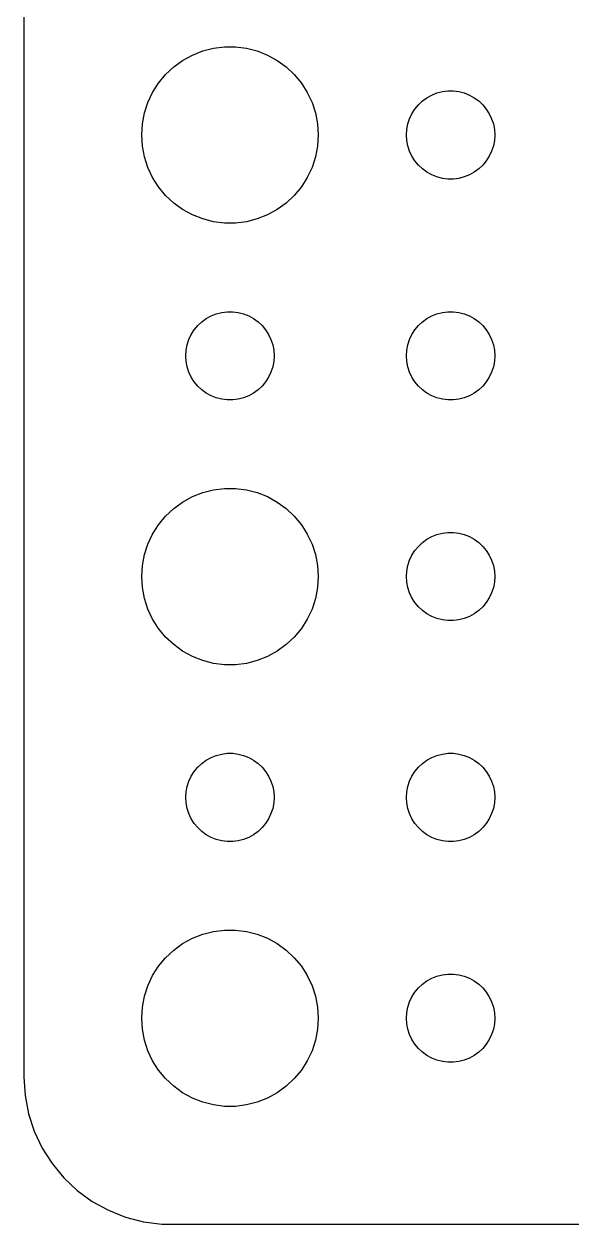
# Model space of a CAD drawing. Header units: metres. Extents: x -82 to 82, y -82 to 82.
# Drawn here: x -82 to -63.41, y -81.99 to -41.23 of the extents above; entities that cross this region are included whole.
import ezdxf

# ---------------------------------------------------------------- set-up
doc = ezdxf.new("R2010")
doc.units = ezdxf.units.M

msp = doc.modelspace()

# ---------------------------------------------------------------- linework, layer by layer
for p, q in [((-82, 77), (-82, -77)), ((-76.6075, -42.467), (-76.2773, -42.2855)), ((-76.2773, -42.2855), (-75.927, -42.1468)), ((-75.927, -42.1468), (-75.5621, -42.0531)), ((-75.5621, -42.0531), (-75.1884, -42.0059)), ((-75.1884, -42.0059), (-74.8116, -42.0059)), ((-74.8116, -42.0059), (-74.4379, -42.0531)), ((-74.4379, -42.0531), (-74.073, -42.1468)), ((-74.073, -42.1468), (-73.7227, -42.2855)), ((-73.7227, -42.2855), (-73.3925, -42.467)), ((-77.1869, -42.9464), (-76.9123, -42.6885)), ((-76.9123, -42.6885), (-76.6075, -42.467)), ((-73.3925, -42.467), (-73.0877, -42.6885)), ((-73.0877, -42.6885), (-72.8131, -42.9464)), ((-77.427, -43.2366), (-77.1869, -42.9464)), ((-72.8131, -42.9464), (-72.573, -43.2366)), ((-77.7893, -43.8956), (-77.6289, -43.5547)), ((-77.6289, -43.5547), (-77.427, -43.2366)), ((-72.573, -43.2366), (-72.3711, -43.5547)), ((-72.3711, -43.5547), (-72.2107, -43.8956)), ((-68.1387, -43.6428), (-67.9635, -43.5734)), ((-67.9635, -43.5734), (-67.7811, -43.5266)), ((-67.7811, -43.5266), (-67.5942, -43.503)), ((-67.5942, -43.503), (-67.4058, -43.503)), ((-67.4058, -43.503), (-67.2189, -43.5266)), ((-67.2189, -43.5266), (-67.0365, -43.5734)), ((-67.0365, -43.5734), (-66.8613, -43.6428)), ((-77.9057, -44.2539), (-77.7893, -43.8956)), ((-72.2107, -43.8956), (-72.0943, -44.2539)), ((-68.7135, -44.1183), (-68.5934, -43.9732)), ((-68.5934, -43.9732), (-68.4561, -43.8442)), ((-68.4561, -43.8442), (-68.3037, -43.7335)), ((-68.3037, -43.7335), (-68.1387, -43.6428)), ((-66.8613, -43.6428), (-66.6963, -43.7335)), ((-66.6963, -43.7335), (-66.5439, -43.8442)), ((-66.5439, -43.8442), (-66.4065, -43.9732)), ((-66.4065, -43.9732), (-66.2865, -44.1183)), ((-77.9763, -44.624), (-77.9057, -44.2539)), ((-72.0943, -44.2539), (-72.0237, -44.624)), ((-68.8947, -44.4478), (-68.8145, -44.2774)), ((-68.8145, -44.2774), (-68.7135, -44.1183)), ((-66.2865, -44.1183), (-66.1855, -44.2774)), ((-66.1855, -44.2774), (-66.1053, -44.4478)), ((-78, -45), (-77.9763, -44.624)), ((-72.0237, -44.624), (-72, -45)), ((-69, -45), (-68.9882, -44.812)), ((-68.9882, -44.812), (-68.9529, -44.627)), ((-68.9529, -44.627), (-68.8947, -44.4478)), ((-66.1053, -44.4478), (-66.0471, -44.627)), ((-66.0471, -44.627), (-66.0118, -44.812)), ((-66.0118, -44.812), (-66, -45)), ((-77.9763, -45.376), (-78, -45)), ((-72, -45), (-72.0237, -45.376)), ((-68.9882, -45.188), (-69, -45)), ((-68.9529, -45.373), (-68.9882, -45.188)), ((-66.0118, -45.188), (-66.0471, -45.373)), ((-66, -45), (-66.0118, -45.188)), ((-77.9057, -45.7461), (-77.9763, -45.376)), ((-72.0237, -45.376), (-72.0943, -45.7461)), ((-68.8947, -45.5522), (-68.9529, -45.373)), ((-68.8145, -45.7226), (-68.8947, -45.5522)), ((-66.1053, -45.5522), (-66.1855, -45.7226)), ((-66.0471, -45.373), (-66.1053, -45.5522)), ((-77.7893, -46.1044), (-77.9057, -45.7461)), ((-72.0943, -45.7461), (-72.2107, -46.1044)), ((-68.7135, -45.8817), (-68.8145, -45.7226)), ((-68.5934, -46.0268), (-68.7135, -45.8817)), ((-68.4561, -46.1558), (-68.5934, -46.0268)), ((-66.4065, -46.0268), (-66.5439, -46.1558)), ((-66.2865, -45.8817), (-66.4065, -46.0268)), ((-66.1855, -45.7226), (-66.2865, -45.8817)), ((-77.6289, -46.4453), (-77.7893, -46.1044)), ((-77.427, -46.7634), (-77.6289, -46.4453)), ((-72.3711, -46.4453), (-72.573, -46.7634)), ((-72.2107, -46.1044), (-72.3711, -46.4453)), ((-68.3037, -46.2665), (-68.4561, -46.1558)), ((-68.1387, -46.3572), (-68.3037, -46.2665)), ((-67.9635, -46.4266), (-68.1387, -46.3572)), ((-67.7811, -46.4734), (-67.9635, -46.4266)), ((-67.0365, -46.4266), (-67.2189, -46.4734)), ((-66.8613, -46.3572), (-67.0365, -46.4266)), ((-66.6963, -46.2665), (-66.8613, -46.3572)), ((-66.5439, -46.1558), (-66.6963, -46.2665)), ((-77.1869, -47.0536), (-77.427, -46.7634)), ((-72.573, -46.7634), (-72.8131, -47.0536)), ((-67.5942, -46.497), (-67.7811, -46.4734)), ((-67.4058, -46.497), (-67.5942, -46.497)), ((-67.2189, -46.4734), (-67.4058, -46.497)), ((-76.9123, -47.3115), (-77.1869, -47.0536)), ((-72.8131, -47.0536), (-73.0877, -47.3115)), ((-76.6075, -47.533), (-76.9123, -47.3115)), ((-76.2773, -47.7145), (-76.6075, -47.533)), ((-73.3925, -47.533), (-73.7227, -47.7145)), ((-73.0877, -47.3115), (-73.3925, -47.533)), ((-75.927, -47.8532), (-76.2773, -47.7145)), ((-75.5621, -47.9469), (-75.927, -47.8532)), ((-75.1884, -47.9941), (-75.5621, -47.9469)), ((-74.8116, -47.9941), (-75.1884, -47.9941)), ((-74.4379, -47.9469), (-74.8116, -47.9941)), ((-74.073, -47.8532), (-74.4379, -47.9469)), ((-73.7227, -47.7145), (-74.073, -47.8532)), ((-76.0934, -51.4732), (-75.9561, -51.3442)), ((-75.9561, -51.3442), (-75.8037, -51.2335)), ((-75.8037, -51.2335), (-75.6387, -51.1428)), ((-75.6387, -51.1428), (-75.4635, -51.0734)), ((-75.4635, -51.0734), (-75.2811, -51.0266)), ((-75.2811, -51.0266), (-75.0942, -51.003)), ((-75.0942, -51.003), (-74.9058, -51.003)), ((-74.9058, -51.003), (-74.7189, -51.0266)), ((-74.7189, -51.0266), (-74.5365, -51.0734)), ((-74.5365, -51.0734), (-74.3613, -51.1428)), ((-74.3613, -51.1428), (-74.1963, -51.2335)), ((-74.1963, -51.2335), (-74.0439, -51.3442)), ((-74.0439, -51.3442), (-73.9065, -51.4732)), ((-68.5934, -51.4732), (-68.4561, -51.3442)), ((-68.4561, -51.3442), (-68.3037, -51.2335)), ((-68.3037, -51.2335), (-68.1387, -51.1428)), ((-68.1387, -51.1428), (-67.9635, -51.0734)), ((-67.9635, -51.0734), (-67.7811, -51.0266)), ((-67.7811, -51.0266), (-67.5942, -51.003)), ((-67.5942, -51.003), (-67.4058, -51.003)), ((-67.4058, -51.003), (-67.2189, -51.0266)), ((-67.2189, -51.0266), (-67.0365, -51.0734)), ((-67.0365, -51.0734), (-66.8613, -51.1428)), ((-66.8613, -51.1428), (-66.6963, -51.2335)), ((-66.6963, -51.2335), (-66.5439, -51.3442)), ((-66.5439, -51.3442), (-66.4065, -51.4732)), ((-76.3145, -51.7774), (-76.2135, -51.6183)), ((-76.2135, -51.6183), (-76.0934, -51.4732)), ((-73.9065, -51.4732), (-73.7865, -51.6183)), ((-73.7865, -51.6183), (-73.6855, -51.7774)), ((-68.8145, -51.7774), (-68.7135, -51.6183)), ((-68.7135, -51.6183), (-68.5934, -51.4732)), ((-66.4065, -51.4732), (-66.2865, -51.6183)), ((-66.2865, -51.6183), (-66.1855, -51.7774)), ((-76.4882, -52.312), (-76.4529, -52.127)), ((-76.4529, -52.127), (-76.3947, -51.9478)), ((-76.3947, -51.9478), (-76.3145, -51.7774)), ((-73.6855, -51.7774), (-73.6053, -51.9478)), ((-73.6053, -51.9478), (-73.5471, -52.127)), ((-73.5471, -52.127), (-73.5118, -52.312)), ((-68.9882, -52.312), (-68.9529, -52.127)), ((-68.9529, -52.127), (-68.8947, -51.9478)), ((-68.8947, -51.9478), (-68.8145, -51.7774)), ((-66.1855, -51.7774), (-66.1053, -51.9478)), ((-66.1053, -51.9478), (-66.0471, -52.127)), ((-66.0471, -52.127), (-66.0118, -52.312)), ((-76.5, -52.5), (-76.4882, -52.312)), ((-76.4882, -52.688), (-76.5, -52.5)), ((-73.5118, -52.312), (-73.5, -52.5)), ((-73.5, -52.5), (-73.5118, -52.688)), ((-69, -52.5), (-68.9882, -52.312)), ((-68.9882, -52.688), (-69, -52.5)), ((-66.0118, -52.312), (-66, -52.5)), ((-66, -52.5), (-66.0118, -52.688)), ((-76.4529, -52.873), (-76.4882, -52.688)), ((-76.3947, -53.0522), (-76.4529, -52.873)), ((-73.5471, -52.873), (-73.6053, -53.0522)), ((-73.5118, -52.688), (-73.5471, -52.873)), ((-68.9529, -52.873), (-68.9882, -52.688)), ((-68.8947, -53.0522), (-68.9529, -52.873)), ((-66.0471, -52.873), (-66.1053, -53.0522)), ((-66.0118, -52.688), (-66.0471, -52.873)), ((-76.3145, -53.2226), (-76.3947, -53.0522)), ((-76.2135, -53.3817), (-76.3145, -53.2226)), ((-76.0934, -53.5268), (-76.2135, -53.3817)), ((-73.7865, -53.3817), (-73.9065, -53.5268)), ((-73.6855, -53.2226), (-73.7865, -53.3817)), ((-73.6053, -53.0522), (-73.6855, -53.2226)), ((-68.8145, -53.2226), (-68.8947, -53.0522)), ((-68.7135, -53.3817), (-68.8145, -53.2226)), ((-68.5934, -53.5268), (-68.7135, -53.3817)), ((-66.2865, -53.3817), (-66.4065, -53.5268)), ((-66.1855, -53.2226), (-66.2865, -53.3817)), ((-66.1053, -53.0522), (-66.1855, -53.2226)), ((-75.9561, -53.6558), (-76.0934, -53.5268)), ((-75.8037, -53.7665), (-75.9561, -53.6558)), ((-75.6387, -53.8572), (-75.8037, -53.7665)), ((-74.1963, -53.7665), (-74.3613, -53.8572)), ((-74.0439, -53.6558), (-74.1963, -53.7665)), ((-73.9065, -53.5268), (-74.0439, -53.6558)), ((-68.4561, -53.6558), (-68.5934, -53.5268)), ((-68.3037, -53.7665), (-68.4561, -53.6558)), ((-68.1387, -53.8572), (-68.3037, -53.7665)), ((-66.6963, -53.7665), (-66.8613, -53.8572)), ((-66.5439, -53.6558), (-66.6963, -53.7665)), ((-66.4065, -53.5268), (-66.5439, -53.6558)), ((-75.4635, -53.9266), (-75.6387, -53.8572)), ((-75.2811, -53.9734), (-75.4635, -53.9266)), ((-75.0942, -53.997), (-75.2811, -53.9734)), ((-74.9058, -53.997), (-75.0942, -53.997)), ((-74.7189, -53.9734), (-74.9058, -53.997)), ((-74.5365, -53.9266), (-74.7189, -53.9734)), ((-74.3613, -53.8572), (-74.5365, -53.9266)), ((-67.9635, -53.9266), (-68.1387, -53.8572)), ((-67.7811, -53.9734), (-67.9635, -53.9266)), ((-67.5942, -53.997), (-67.7811, -53.9734)), ((-67.4058, -53.997), (-67.5942, -53.997)), ((-67.2189, -53.9734), (-67.4058, -53.997)), ((-67.0365, -53.9266), (-67.2189, -53.9734)), ((-66.8613, -53.8572), (-67.0365, -53.9266)), ((-75.927, -57.1468), (-75.5621, -57.0531)), ((-75.5621, -57.0531), (-75.1884, -57.0059)), ((-75.1884, -57.0059), (-74.8116, -57.0059)), ((-74.8116, -57.0059), (-74.4379, -57.0531)), ((-74.4379, -57.0531), (-74.073, -57.1468)), ((-76.9123, -57.6885), (-76.6075, -57.467)), ((-76.6075, -57.467), (-76.2773, -57.2855)), ((-76.2773, -57.2855), (-75.927, -57.1468)), ((-74.073, -57.1468), (-73.7227, -57.2855)), ((-73.7227, -57.2855), (-73.3925, -57.467)), ((-73.3925, -57.467), (-73.0877, -57.6885)), ((-77.1869, -57.9464), (-76.9123, -57.6885)), ((-73.0877, -57.6885), (-72.8131, -57.9464)), ((-77.6289, -58.5547), (-77.427, -58.2366)), ((-77.427, -58.2366), (-77.1869, -57.9464)), ((-72.8131, -57.9464), (-72.573, -58.2366)), ((-72.573, -58.2366), (-72.3711, -58.5547)), ((-77.7893, -58.8956), (-77.6289, -58.5547)), ((-72.3711, -58.5547), (-72.2107, -58.8956)), ((-68.3037, -58.7335), (-68.1387, -58.6428)), ((-68.1387, -58.6428), (-67.9635, -58.5734)), ((-67.9635, -58.5734), (-67.7811, -58.5266)), ((-67.7811, -58.5266), (-67.5942, -58.503)), ((-67.5942, -58.503), (-67.4058, -58.503)), ((-67.4058, -58.503), (-67.2189, -58.5266)), ((-67.2189, -58.5266), (-67.0365, -58.5734)), ((-67.0365, -58.5734), (-66.8613, -58.6428)), ((-66.8613, -58.6428), (-66.6963, -58.7335)), ((-77.9057, -59.2539), (-77.7893, -58.8956)), ((-72.2107, -58.8956), (-72.0943, -59.2539)), ((-68.7135, -59.1183), (-68.5934, -58.9732)), ((-68.5934, -58.9732), (-68.4561, -58.8442)), ((-68.4561, -58.8442), (-68.3037, -58.7335)), ((-66.6963, -58.7335), (-66.5439, -58.8442)), ((-66.5439, -58.8442), (-66.4065, -58.9732)), ((-66.4065, -58.9732), (-66.2865, -59.1183)), ((-77.9763, -59.624), (-77.9057, -59.2539)), ((-72.0943, -59.2539), (-72.0237, -59.624)), ((-68.9529, -59.627), (-68.8947, -59.4478)), ((-68.8947, -59.4478), (-68.8145, -59.2774)), ((-68.8145, -59.2774), (-68.7135, -59.1183)), ((-66.2865, -59.1183), (-66.1855, -59.2774)), ((-66.1855, -59.2774), (-66.1053, -59.4478)), ((-66.1053, -59.4478), (-66.0471, -59.627)), ((-78, -60), (-77.9763, -59.624)), ((-72.0237, -59.624), (-72, -60)), ((-69, -60), (-68.9882, -59.812)), ((-68.9882, -59.812), (-68.9529, -59.627)), ((-66.0471, -59.627), (-66.0118, -59.812)), ((-66.0118, -59.812), (-66, -60)), ((-77.9763, -60.376), (-78, -60)), ((-72, -60), (-72.0237, -60.376)), ((-68.9882, -60.188), (-69, -60)), ((-68.9529, -60.373), (-68.9882, -60.188)), ((-66.0118, -60.188), (-66.0471, -60.373)), ((-66, -60), (-66.0118, -60.188)), ((-77.9057, -60.7461), (-77.9763, -60.376)), ((-72.0237, -60.376), (-72.0943, -60.7461)), ((-68.8947, -60.5522), (-68.9529, -60.373)), ((-68.8145, -60.7226), (-68.8947, -60.5522)), ((-68.7135, -60.8817), (-68.8145, -60.7226)), ((-66.1855, -60.7226), (-66.2865, -60.8817)), ((-66.1053, -60.5522), (-66.1855, -60.7226)), ((-66.0471, -60.373), (-66.1053, -60.5522)), ((-77.7893, -61.1044), (-77.9057, -60.7461)), ((-77.6289, -61.4453), (-77.7893, -61.1044)), ((-72.2107, -61.1044), (-72.3711, -61.4453)), ((-72.0943, -60.7461), (-72.2107, -61.1044)), ((-68.5934, -61.0268), (-68.7135, -60.8817)), ((-68.4561, -61.1558), (-68.5934, -61.0268)), ((-66.4065, -61.0268), (-66.5439, -61.1558)), ((-66.2865, -60.8817), (-66.4065, -61.0268)), ((-77.427, -61.7634), (-77.6289, -61.4453)), ((-72.3711, -61.4453), (-72.573, -61.7634)), ((-68.3037, -61.2665), (-68.4561, -61.1558)), ((-68.1387, -61.3572), (-68.3037, -61.2665)), ((-67.9635, -61.4266), (-68.1387, -61.3572)), ((-67.7811, -61.4734), (-67.9635, -61.4266)), ((-67.5942, -61.497), (-67.7811, -61.4734)), ((-67.4058, -61.497), (-67.5942, -61.497)), ((-67.2189, -61.4734), (-67.4058, -61.497)), ((-67.0365, -61.4266), (-67.2189, -61.4734)), ((-66.8613, -61.3572), (-67.0365, -61.4266)), ((-66.6963, -61.2665), (-66.8613, -61.3572)), ((-66.5439, -61.1558), (-66.6963, -61.2665)), ((-77.1869, -62.0536), (-77.427, -61.7634)), ((-72.573, -61.7634), (-72.8131, -62.0536)), ((-76.9123, -62.3115), (-77.1869, -62.0536)), ((-76.6075, -62.533), (-76.9123, -62.3115)), ((-73.0877, -62.3115), (-73.3925, -62.533)), ((-72.8131, -62.0536), (-73.0877, -62.3115)), ((-76.2773, -62.7145), (-76.6075, -62.533)), ((-75.927, -62.8532), (-76.2773, -62.7145)), ((-73.7227, -62.7145), (-74.073, -62.8532)), ((-73.3925, -62.533), (-73.7227, -62.7145)), ((-75.5621, -62.9469), (-75.927, -62.8532)), ((-75.1884, -62.9941), (-75.5621, -62.9469)), ((-74.8116, -62.9941), (-75.1884, -62.9941)), ((-74.4379, -62.9469), (-74.8116, -62.9941)), ((-74.073, -62.8532), (-74.4379, -62.9469)), ((-75.4635, -66.0734), (-75.2811, -66.0266)), ((-75.2811, -66.0266), (-75.0942, -66.003)), ((-75.0942, -66.003), (-74.9058, -66.003)), ((-74.9058, -66.003), (-74.7189, -66.0266)), ((-74.7189, -66.0266), (-74.5365, -66.0734)), ((-67.9635, -66.0734), (-67.7811, -66.0266)), ((-67.7811, -66.0266), (-67.5942, -66.003)), ((-67.5942, -66.003), (-67.4058, -66.003)), ((-67.4058, -66.003), (-67.2189, -66.0266)), ((-67.2189, -66.0266), (-67.0365, -66.0734)), ((-76.0934, -66.4732), (-75.9561, -66.3442)), ((-75.9561, -66.3442), (-75.8037, -66.2335)), ((-75.8037, -66.2335), (-75.6387, -66.1428)), ((-75.6387, -66.1428), (-75.4635, -66.0734)), ((-74.5365, -66.0734), (-74.3613, -66.1428)), ((-74.3613, -66.1428), (-74.1963, -66.2335)), ((-74.1963, -66.2335), (-74.0439, -66.3442)), ((-74.0439, -66.3442), (-73.9065, -66.4732)), ((-68.5934, -66.4732), (-68.4561, -66.3442)), ((-68.4561, -66.3442), (-68.3037, -66.2335)), ((-68.3037, -66.2335), (-68.1387, -66.1428)), ((-68.1387, -66.1428), (-67.9635, -66.0734)), ((-67.0365, -66.0734), (-66.8613, -66.1428)), ((-66.8613, -66.1428), (-66.6963, -66.2335)), ((-66.6963, -66.2335), (-66.5439, -66.3442)), ((-66.5439, -66.3442), (-66.4065, -66.4732)), ((-76.3947, -66.9478), (-76.3145, -66.7774)), ((-76.3145, -66.7774), (-76.2135, -66.6183)), ((-76.2135, -66.6183), (-76.0934, -66.4732)), ((-73.9065, -66.4732), (-73.7865, -66.6183)), ((-73.7865, -66.6183), (-73.6855, -66.7774)), ((-73.6855, -66.7774), (-73.6053, -66.9478)), ((-68.8947, -66.9478), (-68.8145, -66.7774)), ((-68.8145, -66.7774), (-68.7135, -66.6183)), ((-68.7135, -66.6183), (-68.5934, -66.4732)), ((-66.4065, -66.4732), (-66.2865, -66.6183)), ((-66.2865, -66.6183), (-66.1855, -66.7774)), ((-66.1855, -66.7774), (-66.1053, -66.9478)), ((-76.4882, -67.312), (-76.4529, -67.127)), ((-76.4529, -67.127), (-76.3947, -66.9478)), ((-73.6053, -66.9478), (-73.5471, -67.127)), ((-73.5471, -67.127), (-73.5118, -67.312)), ((-68.9882, -67.312), (-68.9529, -67.127)), ((-68.9529, -67.127), (-68.8947, -66.9478)), ((-66.1053, -66.9478), (-66.0471, -67.127)), ((-66.0471, -67.127), (-66.0118, -67.312)), ((-76.5, -67.5), (-76.4882, -67.312)), ((-76.4882, -67.688), (-76.5, -67.5)), ((-73.5118, -67.312), (-73.5, -67.5)), ((-73.5, -67.5), (-73.5118, -67.688)), ((-69, -67.5), (-68.9882, -67.312)), ((-68.9882, -67.688), (-69, -67.5)), ((-66.0118, -67.312), (-66, -67.5)), ((-66, -67.5), (-66.0118, -67.688)), ((-76.4529, -67.873), (-76.4882, -67.688)), ((-76.3947, -68.0522), (-76.4529, -67.873)), ((-76.3145, -68.2226), (-76.3947, -68.0522)), ((-73.6053, -68.0522), (-73.6855, -68.2226)), ((-73.5471, -67.873), (-73.6053, -68.0522)), ((-73.5118, -67.688), (-73.5471, -67.873)), ((-68.9529, -67.873), (-68.9882, -67.688)), ((-68.8947, -68.0522), (-68.9529, -67.873)), ((-68.8145, -68.2226), (-68.8947, -68.0522)), ((-66.1053, -68.0522), (-66.1855, -68.2226)), ((-66.0471, -67.873), (-66.1053, -68.0522)), ((-66.0118, -67.688), (-66.0471, -67.873)), ((-76.2135, -68.3817), (-76.3145, -68.2226)), ((-76.0934, -68.5268), (-76.2135, -68.3817)), ((-73.7865, -68.3817), (-73.9065, -68.5268)), ((-73.6855, -68.2226), (-73.7865, -68.3817)), ((-68.7135, -68.3817), (-68.8145, -68.2226)), ((-68.5934, -68.5268), (-68.7135, -68.3817)), ((-66.2865, -68.3817), (-66.4065, -68.5268)), ((-66.1855, -68.2226), (-66.2865, -68.3817)), ((-75.9561, -68.6558), (-76.0934, -68.5268)), ((-75.8037, -68.7665), (-75.9561, -68.6558)), ((-75.6387, -68.8572), (-75.8037, -68.7665)), ((-75.4635, -68.9266), (-75.6387, -68.8572)), ((-74.3613, -68.8572), (-74.5365, -68.9266)), ((-74.1963, -68.7665), (-74.3613, -68.8572)), ((-74.0439, -68.6558), (-74.1963, -68.7665)), ((-73.9065, -68.5268), (-74.0439, -68.6558)), ((-68.4561, -68.6558), (-68.5934, -68.5268)), ((-68.3037, -68.7665), (-68.4561, -68.6558)), ((-68.1387, -68.8572), (-68.3037, -68.7665)), ((-67.9635, -68.9266), (-68.1387, -68.8572)), ((-66.8613, -68.8572), (-67.0365, -68.9266)), ((-66.6963, -68.7665), (-66.8613, -68.8572)), ((-66.5439, -68.6558), (-66.6963, -68.7665)), ((-66.4065, -68.5268), (-66.5439, -68.6558)), ((-75.2811, -68.9734), (-75.4635, -68.9266)), ((-75.0942, -68.997), (-75.2811, -68.9734)), ((-74.9058, -68.997), (-75.0942, -68.997)), ((-74.7189, -68.9734), (-74.9058, -68.997)), ((-74.5365, -68.9266), (-74.7189, -68.9734)), ((-67.7811, -68.9734), (-67.9635, -68.9266)), ((-67.5942, -68.997), (-67.7811, -68.9734)), ((-67.4058, -68.997), (-67.5942, -68.997)), ((-67.2189, -68.9734), (-67.4058, -68.997)), ((-67.0365, -68.9266), (-67.2189, -68.9734)), ((-75.927, -72.1468), (-75.5621, -72.0531)), ((-75.5621, -72.0531), (-75.1884, -72.0059)), ((-75.1884, -72.0059), (-74.8116, -72.0059)), ((-74.8116, -72.0059), (-74.4379, -72.0531)), ((-74.4379, -72.0531), (-74.073, -72.1468)), ((-76.9123, -72.6885), (-76.6075, -72.467)), ((-76.6075, -72.467), (-76.2773, -72.2855)), ((-76.2773, -72.2855), (-75.927, -72.1468)), ((-74.073, -72.1468), (-73.7227, -72.2855)), ((-73.7227, -72.2855), (-73.3925, -72.467)), ((-73.3925, -72.467), (-73.0877, -72.6885)), ((-77.427, -73.2366), (-77.1869, -72.9464)), ((-77.1869, -72.9464), (-76.9123, -72.6885)), ((-73.0877, -72.6885), (-72.8131, -72.9464)), ((-72.8131, -72.9464), (-72.573, -73.2366)), ((-77.6289, -73.5547), (-77.427, -73.2366)), ((-72.573, -73.2366), (-72.3711, -73.5547)), ((-77.7893, -73.8956), (-77.6289, -73.5547)), ((-72.3711, -73.5547), (-72.2107, -73.8956)), ((-68.4561, -73.8442), (-68.3037, -73.7335)), ((-68.3037, -73.7335), (-68.1387, -73.6428)), ((-68.1387, -73.6428), (-67.9635, -73.5734)), ((-67.9635, -73.5734), (-67.7811, -73.5266)), ((-67.7811, -73.5266), (-67.5942, -73.503)), ((-67.5942, -73.503), (-67.4058, -73.503)), ((-67.4058, -73.503), (-67.2189, -73.5266)), ((-67.2189, -73.5266), (-67.0365, -73.5734)), ((-67.0365, -73.5734), (-66.8613, -73.6428)), ((-66.8613, -73.6428), (-66.6963, -73.7335)), ((-66.6963, -73.7335), (-66.5439, -73.8442)), ((-77.9057, -74.2539), (-77.7893, -73.8956)), ((-72.2107, -73.8956), (-72.0943, -74.2539)), ((-68.8145, -74.2774), (-68.7135, -74.1183)), ((-68.7135, -74.1183), (-68.5934, -73.9732)), ((-68.5934, -73.9732), (-68.4561, -73.8442)), ((-66.5439, -73.8442), (-66.4065, -73.9732)), ((-66.4065, -73.9732), (-66.2865, -74.1183)), ((-66.2865, -74.1183), (-66.1855, -74.2774)), ((-77.9763, -74.624), (-77.9057, -74.2539)), ((-72.0943, -74.2539), (-72.0237, -74.624)), ((-68.9529, -74.627), (-68.8947, -74.4478)), ((-68.8947, -74.4478), (-68.8145, -74.2774)), ((-66.1855, -74.2774), (-66.1053, -74.4478)), ((-66.1053, -74.4478), (-66.0471, -74.627)), ((-78, -75), (-77.9763, -74.624)), ((-72.0237, -74.624), (-72, -75)), ((-69, -75), (-68.9882, -74.812)), ((-68.9882, -74.812), (-68.9529, -74.627)), ((-66.0471, -74.627), (-66.0118, -74.812)), ((-66.0118, -74.812), (-66, -75)), ((-77.9763, -75.376), (-78, -75)), ((-77.9057, -75.7461), (-77.9763, -75.376)), ((-72.0237, -75.376), (-72.0943, -75.7461)), ((-72, -75), (-72.0237, -75.376)), ((-68.9882, -75.188), (-69, -75)), ((-68.9529, -75.373), (-68.9882, -75.188)), ((-68.8947, -75.5522), (-68.9529, -75.373)), ((-66.0471, -75.373), (-66.1053, -75.5522)), ((-66.0118, -75.188), (-66.0471, -75.373)), ((-66, -75), (-66.0118, -75.188)), ((-77.7893, -76.1044), (-77.9057, -75.7461)), ((-72.0943, -75.7461), (-72.2107, -76.1044)), ((-68.8145, -75.7226), (-68.8947, -75.5522)), ((-68.7135, -75.8817), (-68.8145, -75.7226)), ((-66.1855, -75.7226), (-66.2865, -75.8817)), ((-66.1053, -75.5522), (-66.1855, -75.7226)), ((-77.6289, -76.4453), (-77.7893, -76.1044)), ((-72.2107, -76.1044), (-72.3711, -76.4453)), ((-68.5934, -76.0268), (-68.7135, -75.8817)), ((-68.4561, -76.1558), (-68.5934, -76.0268)), ((-68.3037, -76.2665), (-68.4561, -76.1558)), ((-66.5439, -76.1558), (-66.6963, -76.2665)), ((-66.4065, -76.0268), (-66.5439, -76.1558)), ((-66.2865, -75.8817), (-66.4065, -76.0268)), ((-77.427, -76.7634), (-77.6289, -76.4453)), ((-72.3711, -76.4453), (-72.573, -76.7634)), ((-68.1387, -76.3572), (-68.3037, -76.2665)), ((-67.9635, -76.4266), (-68.1387, -76.3572)), ((-67.7811, -76.4734), (-67.9635, -76.4266)), ((-67.5942, -76.497), (-67.7811, -76.4734)), ((-67.4058, -76.497), (-67.5942, -76.497)), ((-67.2189, -76.4734), (-67.4058, -76.497)), ((-67.0365, -76.4266), (-67.2189, -76.4734)), ((-66.8613, -76.3572), (-67.0365, -76.4266)), ((-66.6963, -76.2665), (-66.8613, -76.3572)), ((-82, -77), (-81.9606, -77.6267)), ((-77.1869, -77.0536), (-77.427, -76.7634)), ((-72.573, -76.7634), (-72.8131, -77.0536)), ((-76.9123, -77.3115), (-77.1869, -77.0536)), ((-76.6075, -77.533), (-76.9123, -77.3115)), ((-73.0877, -77.3115), (-73.3925, -77.533)), ((-72.8131, -77.0536), (-73.0877, -77.3115)), ((-81.9606, -77.6267), (-81.8429, -78.2434)), ((-76.2773, -77.7145), (-76.6075, -77.533)), ((-75.927, -77.8532), (-76.2773, -77.7145)), ((-73.7227, -77.7145), (-74.073, -77.8532)), ((-73.3925, -77.533), (-73.7227, -77.7145)), ((-81.8429, -78.2434), (-81.6489, -78.8406)), ((-75.5621, -77.9469), (-75.927, -77.8532)), ((-75.1884, -77.9941), (-75.5621, -77.9469)), ((-74.8116, -77.9941), (-75.1884, -77.9941)), ((-74.4379, -77.9469), (-74.8116, -77.9941)), ((-74.073, -77.8532), (-74.4379, -77.9469)), ((-81.6489, -78.8406), (-81.3815, -79.4088)), ((-81.3815, -79.4088), (-81.0451, -79.9389)), ((-81.0451, -79.9389), (-80.6448, -80.4227)), ((-80.6448, -80.4227), (-80.1871, -80.8526)), ((-80.1871, -80.8526), (-79.6791, -81.2216)), ((-79.6791, -81.2216), (-79.1289, -81.5241)), ((-79.1289, -81.5241), (-78.5451, -81.7553)), ((-78.5451, -81.7553), (-77.9369, -81.9114)), ((-77.9369, -81.9114), (-77.3139, -81.9901)), ((-77.3139, -81.9901), (77.3139, -81.9901))]:
    msp.add_line(p, q)

doc.saveas('drawing.dxf')
